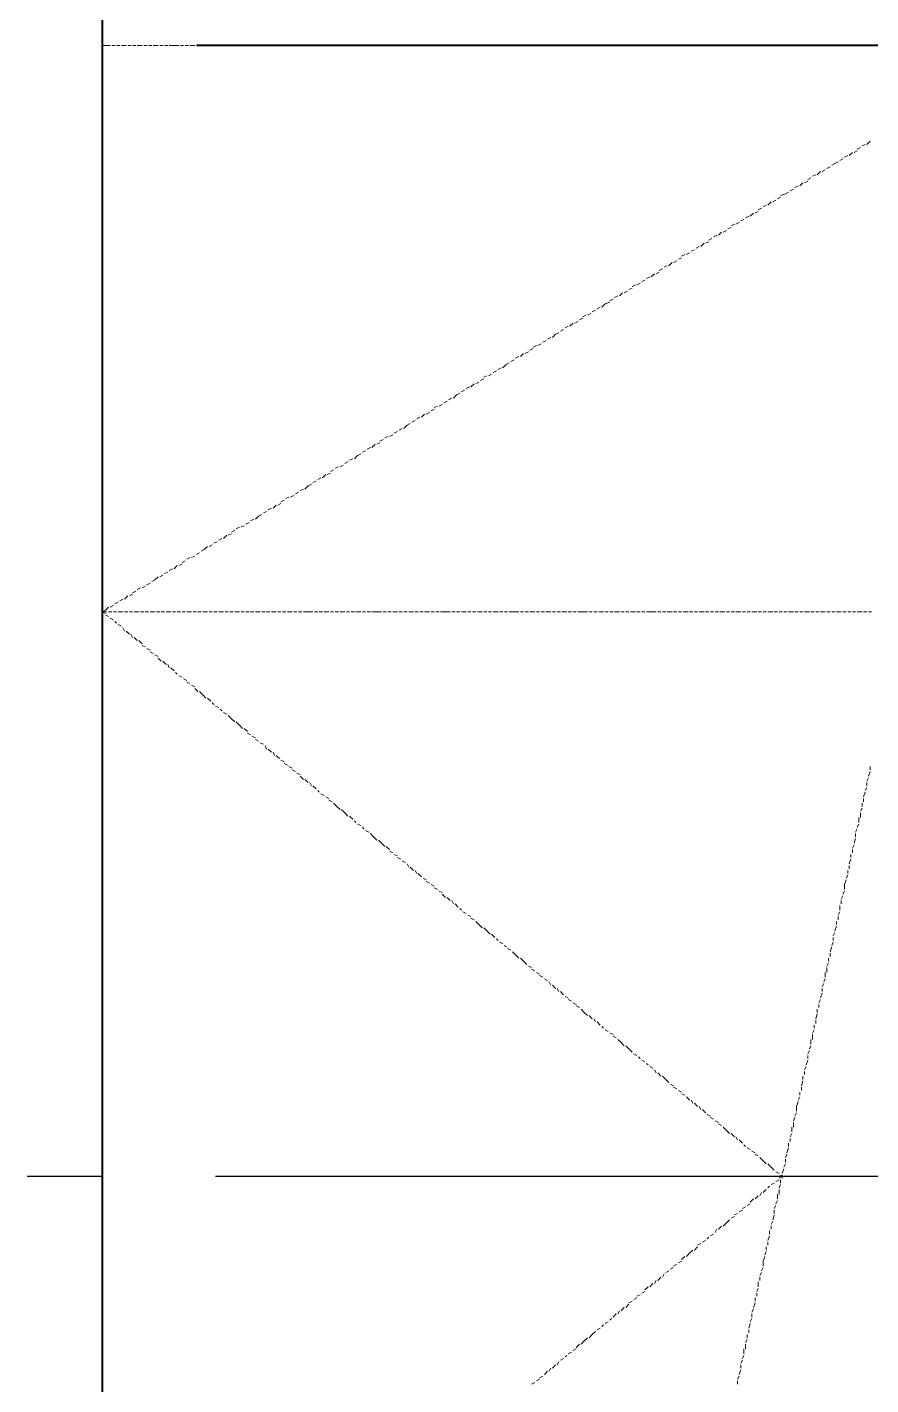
# Model space of a CAD drawing. Extents: x 8 to 21351, y 0 to 420.
# Drawn here: x 15871.58 to 15882.77, y 336.22 to 354.23 of the extents above; entities that cross this region are included whole.
import ezdxf

# ---------------------------------------------------------------- set-up
doc = ezdxf.new("R2010")
doc.units = 0

msp = doc.modelspace()

# ---------------------------------------------------------------- linework, layer by layer
at = {"color": 7, "lineweight": 40}
for p, q in [((15872.574, 397.743), (15872.574, 310.219)), ((15901.339, 353.991), (15873.823, 353.991))]:
    msp.add_line(p, q, dxfattribs=at)
at = {"color": 7, "lineweight": 25}
for p, q in [((15872.574, 357.568), (15872.574, 337.566)), ((15872.574, 338.984), (15871.579, 338.984)), ((15894.079, 338.984), (15874.077, 338.984))]:
    msp.add_line(p, q, dxfattribs=at)
at = {"color": 7, "lineweight": 5}
for p, q in [((15872.574, 354.182), (15872.574, 354.224)), ((15872.574, 354.097), (15872.574, 354.161)), ((15872.574, 354.034), (15872.574, 354.097)), ((15872.574, 353.991), (15872.574, 354.012)), ((15872.616, 353.991), (15872.574, 353.991)), ((15872.574, 353.991), (15872.574, 353.949)), ((15872.68, 353.991), (15872.616, 353.991)), ((15872.743, 353.991), (15872.701, 353.991)), ((15872.807, 353.991), (15872.764, 353.991)), ((15872.891, 353.991), (15872.828, 353.991)), ((15872.955, 353.991), (15872.912, 353.991)), ((15873.018, 353.991), (15872.976, 353.991)), ((15873.103, 353.991), (15873.039, 353.991)), ((15873.166, 353.991), (15873.124, 353.991)), ((15873.23, 353.991), (15873.188, 353.991)), ((15873.315, 353.991), (15873.251, 353.991)), ((15873.378, 353.991), (15873.336, 353.991)), ((15873.442, 353.991), (15873.399, 353.991)), ((15873.526, 353.991), (15873.463, 353.991)), ((15873.59, 353.991), (15873.526, 353.991)), ((15873.653, 353.991), (15873.611, 353.991)), ((15873.717, 353.991), (15873.674, 353.991)), ((15873.801, 353.991), (15873.738, 353.991)), ((15873.865, 353.991), (15873.823, 353.991)), ((15873.928, 353.991), (15873.886, 353.991)), ((15874.013, 353.991), (15873.95, 353.991)), ((15874.077, 353.991), (15874.034, 353.991)), ((15874.14, 353.991), (15874.098, 353.991)), ((15874.225, 353.991), (15874.161, 353.991)), ((15874.288, 353.991), (15874.246, 353.991)), ((15874.352, 353.991), (15874.309, 353.991)), ((15874.436, 353.991), (15874.373, 353.991)), ((15874.5, 353.991), (15874.436, 353.991)), ((15874.563, 353.991), (15874.521, 353.991)), ((15874.627, 353.991), (15874.585, 353.991)), ((15874.712, 353.991), (15874.648, 353.991)), ((15874.775, 353.991), (15874.733, 353.991)), ((15874.839, 353.991), (15874.796, 353.991)), ((15874.923, 353.991), (15874.86, 353.991)), ((15874.987, 353.991), (15874.944, 353.991)), ((15875.05, 353.991), (15875.008, 353.991)), ((15875.135, 353.991), (15875.071, 353.991)), ((15875.198, 353.991), (15875.156, 353.991)), ((15875.262, 353.991), (15875.22, 353.991)), ((15875.347, 353.991), (15875.283, 353.991)), ((15875.41, 353.991), (15875.347, 353.991)), ((15875.474, 353.991), (15875.431, 353.991)), ((15875.537, 353.991), (15875.495, 353.991)), ((15875.622, 353.991), (15875.558, 353.991)), ((15875.685, 353.991), (15875.643, 353.991)), ((15875.749, 353.991), (15875.706, 353.991)), ((15875.833, 353.991), (15875.77, 353.991)), ((15875.897, 353.991), (15875.855, 353.991)), ((15875.96, 353.991), (15875.918, 353.991)), ((15876.045, 353.991), (15875.982, 353.991)), ((15876.109, 353.991), (15876.066, 353.991)), ((15876.172, 353.991), (15876.13, 353.991)), ((15876.236, 353.991), (15876.193, 353.991)), ((15876.32, 353.991), (15876.257, 353.991)), ((15876.384, 353.991), (15876.341, 353.991)), ((15876.447, 353.991), (15876.405, 353.991)), ((15876.532, 353.991), (15876.468, 353.991)), ((15876.595, 353.991), (15876.553, 353.991)), ((15876.659, 353.991), (15876.617, 353.991)), ((15876.744, 353.991), (15876.68, 353.991)), ((15876.807, 353.991), (15876.765, 353.991)), ((15876.871, 353.991), (15876.828, 353.991)), ((15876.955, 353.991), (15876.892, 353.991)), ((15877.019, 353.991), (15876.976, 353.991)), ((15877.082, 353.991), (15877.04, 353.991)), ((15877.146, 353.991), (15877.103, 353.991)), ((15877.23, 353.991), (15877.167, 353.991)), ((15877.294, 353.991), (15877.252, 353.991)), ((15877.357, 353.991), (15877.315, 353.991)), ((15877.442, 353.991), (15877.379, 353.991)), ((15877.506, 353.991), (15877.463, 353.991)), ((15877.569, 353.991), (15877.527, 353.991)), ((15877.654, 353.991), (15877.59, 353.991)), ((15877.717, 353.991), (15877.675, 353.991)), ((15877.781, 353.991), (15877.738, 353.991)), ((15877.865, 353.991), (15877.802, 353.991)), ((15877.929, 353.991), (15877.865, 353.991)), ((15877.992, 353.991), (15877.95, 353.991)), ((15878.056, 353.991), (15878.014, 353.991)), ((15878.141, 353.991), (15878.077, 353.991)), ((15878.204, 353.991), (15878.162, 353.991)), ((15878.268, 353.991), (15878.225, 353.991)), ((15878.352, 353.991), (15878.289, 353.991)), ((15878.416, 353.991), (15878.373, 353.991)), ((15878.479, 353.991), (15878.437, 353.991)), ((15878.564, 353.991), (15878.5, 353.991)), ((15878.627, 353.991), (15878.585, 353.991)), ((15878.691, 353.991), (15878.649, 353.991)), ((15878.776, 353.991), (15878.712, 353.991)), ((15878.839, 353.991), (15878.776, 353.991)), ((15878.903, 353.991), (15878.86, 353.991)), ((15878.966, 353.991), (15878.924, 353.991)), ((15879.051, 353.991), (15878.987, 353.991)), ((15879.114, 353.991), (15879.072, 353.991)), ((15879.178, 353.991), (15879.135, 353.991)), ((15879.262, 353.991), (15879.199, 353.991)), ((15879.326, 353.991), (15879.284, 353.991)), ((15879.389, 353.991), (15879.347, 353.991)), ((15879.474, 353.991), (15879.411, 353.991)), ((15879.538, 353.991), (15879.495, 353.991)), ((15879.601, 353.991), (15879.559, 353.991)), ((15879.686, 353.991), (15879.622, 353.991)), ((15879.749, 353.991), (15879.686, 353.991)), ((15879.813, 353.991), (15879.77, 353.991)), ((15879.876, 353.991), (15879.834, 353.991)), ((15879.961, 353.991), (15879.897, 353.991)), ((15880.024, 353.991), (15879.982, 353.991)), ((15880.088, 353.991), (15880.046, 353.991)), ((15880.173, 353.991), (15880.109, 353.991)), ((15880.236, 353.991), (15880.194, 353.991)), ((15880.3, 353.991), (15880.257, 353.991)), ((15880.384, 353.991), (15880.321, 353.991)), ((15880.448, 353.991), (15880.405, 353.991)), ((15880.511, 353.991), (15880.469, 353.991)), ((15880.596, 353.991), (15880.532, 353.991)), ((15880.659, 353.991), (15880.596, 353.991)), ((15880.723, 353.991), (15880.681, 353.991)), ((15880.786, 353.991), (15880.744, 353.991)), ((15880.871, 353.991), (15880.808, 353.991)), ((15880.935, 353.991), (15880.892, 353.991)), ((15880.998, 353.991), (15880.956, 353.991)), ((15881.083, 353.991), (15881.019, 353.991)), ((15881.146, 353.991), (15881.104, 353.991)), ((15881.21, 353.991), (15881.167, 353.991)), ((15881.294, 353.991), (15881.231, 353.991)), ((15881.358, 353.991), (15881.316, 353.991)), ((15881.421, 353.991), (15881.379, 353.991)), ((15881.506, 353.991), (15881.443, 353.991)), ((15881.57, 353.991), (15881.506, 353.991)), ((15881.633, 353.991), (15881.591, 353.991)), ((15881.697, 353.991), (15881.654, 353.991)), ((15881.781, 353.991), (15881.718, 353.991)), ((15881.845, 353.991), (15881.802, 353.991)), ((15881.908, 353.991), (15881.866, 353.991)), ((15881.993, 353.991), (15881.929, 353.991)), ((15882.056, 353.991), (15882.014, 353.991)), ((15882.12, 353.991), (15882.078, 353.991)), ((15882.205, 353.991), (15882.141, 353.991)), ((15882.268, 353.991), (15882.226, 353.991)), ((15882.332, 353.991), (15882.289, 353.991)), ((15882.416, 353.991), (15882.353, 353.991)), ((15882.48, 353.991), (15882.416, 353.991)), ((15882.543, 353.991), (15882.501, 353.991)), ((15882.607, 353.991), (15882.564, 353.991)), ((15882.691, 353.991), (15882.628, 353.991)), ((15882.755, 353.991), (15882.713, 353.991)), ((15872.574, 353.928), (15872.574, 353.885)), ((15872.574, 353.864), (15872.574, 353.801)), ((15872.574, 353.78), (15872.574, 353.737)), ((15872.574, 353.716), (15872.574, 353.674)), ((15872.574, 353.653), (15872.574, 353.589)), ((15872.574, 353.568), (15872.574, 353.526)), ((15872.574, 353.505), (15872.574, 353.462)), ((15872.574, 353.441), (15872.574, 353.377)), ((15872.574, 353.356), (15872.574, 353.314)), ((15872.574, 353.293), (15872.574, 353.25)), ((15872.574, 353.229), (15872.574, 353.187)), ((15872.574, 353.166), (15872.574, 353.102)), ((15872.574, 353.081), (15872.574, 353.039)), ((15872.574, 353.018), (15872.574, 352.975)), ((15872.574, 352.954), (15872.574, 352.891)), ((15872.574, 352.87), (15872.574, 352.827)), ((15872.574, 352.806), (15872.574, 352.764)), ((15872.574, 352.742), (15872.574, 352.679)), ((15882.713, 352.679), (15882.755, 352.721)), ((15872.574, 352.658), (15872.574, 352.615)), ((15872.574, 352.594), (15872.574, 352.552)), ((15872.574, 352.531), (15872.574, 352.467)), ((15882.416, 352.51), (15882.459, 352.531)), ((15882.48, 352.531), (15882.522, 352.573)), ((15882.543, 352.573), (15882.586, 352.594)), ((15882.586, 352.615), (15882.628, 352.637)), ((15882.649, 352.658), (15882.691, 352.679)), ((15872.574, 352.446), (15872.574, 352.404)), ((15872.574, 352.383), (15872.574, 352.34)), ((15882.12, 352.319), (15882.162, 352.34)), ((15882.183, 352.361), (15882.226, 352.383)), ((15882.247, 352.404), (15882.289, 352.425)), ((15882.289, 352.425), (15882.332, 352.446)), ((15882.353, 352.467), (15882.395, 352.488)), ((15872.574, 352.319), (15872.574, 352.277)), ((15872.574, 352.256), (15872.574, 352.192)), ((15872.574, 352.171), (15872.574, 352.129)), ((15881.824, 352.129), (15881.866, 352.171)), ((15881.887, 352.171), (15881.929, 352.192)), ((15881.929, 352.213), (15881.972, 352.235)), ((15881.993, 352.256), (15882.035, 352.277)), ((15882.056, 352.277), (15882.099, 352.319)), ((15872.574, 352.108), (15872.574, 352.065)), ((15872.574, 352.044), (15872.574, 351.98)), ((15881.527, 351.959), (15881.57, 351.98)), ((15881.57, 352.002), (15881.633, 352.023)), ((15881.633, 352.023), (15881.675, 352.044)), ((15881.697, 352.065), (15881.739, 352.086)), ((15881.76, 352.108), (15881.802, 352.129)), ((15872.574, 351.959), (15872.574, 351.917)), ((15872.574, 351.896), (15872.574, 351.853)), ((15872.574, 351.832), (15872.574, 351.769)), ((15881.273, 351.811), (15881.316, 351.832)), ((15881.337, 351.853), (15881.379, 351.875)), ((15881.4, 351.875), (15881.443, 351.917)), ((15881.464, 351.917), (15881.506, 351.938)), ((15872.574, 351.748), (15872.574, 351.705)), ((15872.574, 351.684), (15872.574, 351.642)), ((15872.574, 351.621), (15872.574, 351.557)), ((15880.913, 351.599), (15880.956, 351.621)), ((15880.977, 351.621), (15881.019, 351.642)), ((15881.04, 351.663), (15881.083, 351.684)), ((15881.104, 351.705), (15881.146, 351.726)), ((15881.167, 351.726), (15881.21, 351.769)), ((15881.231, 351.769), (15881.273, 351.79)), ((15872.574, 351.536), (15872.574, 351.494)), ((15872.574, 351.473), (15872.574, 351.43)), ((15880.681, 351.451), (15880.723, 351.473)), ((15880.744, 351.473), (15880.786, 351.515)), ((15880.808, 351.515), (15880.85, 351.536)), ((15880.871, 351.557), (15880.913, 351.578)), ((15872.574, 351.409), (15872.574, 351.367)), ((15872.574, 351.346), (15872.574, 351.282)), ((15872.574, 351.261), (15872.574, 351.218)), ((15880.384, 351.261), (15880.427, 351.282)), ((15880.448, 351.303), (15880.49, 351.324)), ((15880.511, 351.324), (15880.554, 351.367)), ((15880.575, 351.367), (15880.617, 351.388)), ((15880.617, 351.409), (15880.659, 351.43)), ((15872.574, 351.197), (15872.574, 351.155)), ((15872.574, 351.134), (15872.574, 351.07)), ((15880.024, 351.049), (15880.067, 351.07)), ((15880.088, 351.07), (15880.13, 351.113)), ((15880.151, 351.113), (15880.194, 351.134)), ((15880.215, 351.155), (15880.257, 351.176)), ((15880.257, 351.197), (15880.3, 351.218)), ((15880.321, 351.218), (15880.363, 351.24)), ((15872.574, 351.049), (15872.574, 351.007)), ((15872.574, 350.986), (15872.574, 350.943)), ((15872.574, 350.922), (15872.574, 350.859)), ((15879.792, 350.901), (15879.834, 350.922)), ((15879.855, 350.922), (15879.897, 350.964)), ((15879.919, 350.964), (15879.961, 350.986)), ((15879.961, 351.007), (15880.003, 351.028)), ((15872.574, 350.837), (15872.574, 350.795)), ((15872.574, 350.774), (15872.574, 350.732)), ((15872.574, 350.711), (15872.574, 350.647)), ((15879.432, 350.668), (15879.474, 350.711)), ((15879.495, 350.711), (15879.538, 350.732)), ((15879.559, 350.753), (15879.601, 350.774)), ((15879.601, 350.795), (15879.643, 350.816)), ((15879.665, 350.816), (15879.707, 350.837)), ((15879.728, 350.859), (15879.77, 350.88)), ((15872.574, 350.626), (15872.574, 350.584)), ((15872.574, 350.562), (15872.574, 350.52)), ((15879.199, 350.52), (15879.241, 350.562)), ((15879.241, 350.562), (15879.305, 350.584)), ((15879.305, 350.605), (15879.347, 350.626)), ((15879.368, 350.647), (15879.411, 350.668)), ((15872.574, 350.499), (15872.574, 350.456)), ((15872.574, 350.435), (15872.574, 350.372)), ((15872.574, 350.351), (15872.574, 350.308)), ((15878.903, 350.351), (15878.945, 350.372)), ((15878.945, 350.393), (15878.987, 350.414)), ((15879.008, 350.414), (15879.051, 350.435)), ((15879.072, 350.456), (15879.114, 350.478)), ((15879.135, 350.499), (15879.178, 350.52)), ((15872.574, 350.287), (15872.574, 350.245)), ((15872.574, 350.224), (15872.574, 350.16)), ((15878.585, 350.16), (15878.627, 350.181)), ((15878.649, 350.202), (15878.691, 350.224)), ((15878.712, 350.245), (15878.754, 350.266)), ((15878.776, 350.266), (15878.818, 350.308)), ((15878.839, 350.308), (15878.881, 350.329)), ((15872.574, 350.139), (15872.574, 350.097)), ((15872.574, 350.075), (15872.574, 350.033)), ((15872.574, 350.012), (15872.574, 349.949)), ((15878.289, 349.991), (15878.331, 350.012)), ((15878.352, 350.012), (15878.395, 350.033)), ((15878.416, 350.054), (15878.458, 350.075)), ((15878.479, 350.097), (15878.522, 350.118)), ((15878.543, 350.118), (15878.585, 350.16)), ((15872.574, 349.927), (15872.574, 349.885)), ((15872.574, 349.864), (15872.574, 349.822)), ((15877.992, 349.8), (15878.035, 349.822)), ((15878.056, 349.843), (15878.098, 349.864)), ((15878.119, 349.864), (15878.162, 349.906)), ((15878.183, 349.906), (15878.225, 349.927)), ((15878.246, 349.949), (15878.289, 349.97)), ((15872.574, 349.8), (15872.574, 349.737)), ((15872.574, 349.716), (15872.574, 349.673)), ((15872.574, 349.652), (15872.574, 349.61)), ((15877.696, 349.61), (15877.738, 349.631)), ((15877.76, 349.652), (15877.802, 349.673)), ((15877.823, 349.694), (15877.865, 349.716)), ((15877.887, 349.716), (15877.929, 349.758)), ((15877.929, 349.758), (15877.971, 349.779)), ((15872.574, 349.589), (15872.574, 349.546)), ((15872.574, 349.525), (15872.574, 349.462)), ((15877.4, 349.44), (15877.442, 349.462)), ((15877.463, 349.462), (15877.506, 349.504)), ((15877.527, 349.504), (15877.569, 349.525)), ((15877.59, 349.546), (15877.633, 349.567)), ((15877.633, 349.589), (15877.675, 349.61)), ((15872.574, 349.44), (15872.574, 349.398)), ((15872.574, 349.377), (15872.574, 349.335)), ((15872.574, 349.313), (15872.574, 349.25)), ((15877.103, 349.25), (15877.146, 349.271)), ((15877.167, 349.292), (15877.209, 349.313)), ((15877.23, 349.313), (15877.273, 349.356)), ((15877.273, 349.356), (15877.315, 349.377)), ((15877.336, 349.398), (15877.379, 349.419)), ((15872.574, 349.229), (15872.574, 349.187)), ((15872.574, 349.165), (15872.574, 349.123)), ((15872.574, 349.102), (15872.574, 349.038)), ((15876.807, 349.06), (15876.849, 349.102)), ((15876.871, 349.102), (15876.913, 349.123)), ((15876.934, 349.144), (15876.976, 349.165)), ((15876.976, 349.187), (15877.019, 349.208)), ((15877.04, 349.208), (15877.082, 349.229)), ((15872.574, 349.017), (15872.574, 348.975)), ((15872.574, 348.954), (15872.574, 348.911)), ((15876.511, 348.89), (15876.553, 348.911)), ((15876.574, 348.911), (15876.617, 348.954)), ((15876.617, 348.954), (15876.659, 348.975)), ((15876.68, 348.996), (15876.722, 349.017)), ((15876.744, 349.038), (15876.786, 349.06)), ((15872.574, 348.89), (15872.574, 348.827)), ((15872.574, 348.805), (15872.574, 348.763)), ((15872.574, 348.742), (15872.574, 348.7)), ((15876.257, 348.742), (15876.299, 348.763)), ((15876.32, 348.784), (15876.363, 348.805)), ((15876.384, 348.805), (15876.426, 348.827)), ((15876.447, 348.848), (15876.49, 348.869)), ((15872.574, 348.678), (15872.574, 348.636)), ((15872.574, 348.615), (15872.574, 348.551)), ((15875.918, 348.509), (15875.96, 348.551)), ((15875.96, 348.551), (15876.003, 348.573)), ((15876.024, 348.594), (15876.066, 348.615)), ((15876.087, 348.636), (15876.13, 348.657)), ((15876.151, 348.657), (15876.193, 348.7)), ((15876.214, 348.7), (15876.257, 348.721)), ((15872.574, 348.53), (15872.574, 348.488)), ((15872.574, 348.467), (15872.574, 348.425)), ((15872.574, 348.403), (15872.574, 348.34)), ((15875.664, 348.382), (15875.706, 348.403)), ((15875.728, 348.403), (15875.77, 348.425)), ((15875.791, 348.446), (15875.833, 348.467)), ((15875.855, 348.488), (15875.897, 348.509)), ((15872.574, 348.319), (15872.574, 348.276)), ((15872.574, 348.255), (15872.574, 348.213)), ((15872.574, 348.192), (15872.574, 348.128)), ((15875.368, 348.192), (15875.41, 348.213)), ((15875.431, 348.234), (15875.474, 348.255)), ((15875.495, 348.255), (15875.537, 348.298)), ((15875.558, 348.298), (15875.601, 348.319)), ((15875.601, 348.34), (15875.643, 348.361)), ((15872.574, 348.107), (15872.574, 348.065)), ((15872.574, 348.043), (15872.574, 348.001)), ((15875.071, 348.001), (15875.114, 348.022)), ((15875.135, 348.043), (15875.177, 348.065)), ((15875.198, 348.086), (15875.241, 348.107)), ((15875.262, 348.107), (15875.304, 348.149)), ((15875.304, 348.149), (15875.347, 348.17)), ((15872.574, 347.98), (15872.574, 347.916)), ((15872.574, 347.895), (15872.574, 347.853)), ((15872.574, 347.832), (15872.574, 347.789)), ((15874.775, 347.832), (15874.817, 347.853)), ((15874.839, 347.853), (15874.881, 347.895)), ((15874.902, 347.895), (15874.944, 347.916)), ((15874.944, 347.938), (15874.987, 347.959)), ((15875.008, 347.98), (15875.05, 348.001)), ((15872.574, 347.768), (15872.574, 347.726)), ((15872.574, 347.705), (15872.574, 347.641)), ((15874.479, 347.641), (15874.521, 347.663)), ((15874.542, 347.684), (15874.585, 347.705)), ((15874.606, 347.705), (15874.648, 347.747)), ((15874.648, 347.747), (15874.69, 347.768)), ((15874.712, 347.789), (15874.754, 347.811)), ((15872.574, 347.62), (15872.574, 347.578)), ((15872.574, 347.557), (15872.574, 347.514)), ((15872.574, 347.493), (15872.574, 347.43)), ((15874.182, 347.451), (15874.225, 347.493)), ((15874.246, 347.493), (15874.288, 347.514)), ((15874.288, 347.536), (15874.331, 347.557)), ((15874.352, 347.578), (15874.394, 347.599)), ((15874.415, 347.599), (15874.458, 347.62)), ((15872.574, 347.408), (15872.574, 347.366)), ((15872.574, 347.345), (15872.574, 347.303)), ((15873.886, 347.281), (15873.928, 347.303)), ((15873.928, 347.303), (15873.971, 347.345)), ((15873.992, 347.345), (15874.034, 347.366)), ((15874.055, 347.387), (15874.098, 347.408)), ((15874.119, 347.43), (15874.161, 347.451)), ((15872.574, 347.281), (15872.574, 347.218)), ((15872.574, 347.197), (15872.574, 347.154)), ((15872.574, 347.133), (15872.574, 347.091)), ((15873.59, 347.091), (15873.632, 347.112)), ((15873.632, 347.133), (15873.674, 347.154)), ((15873.696, 347.176), (15873.738, 347.197)), ((15873.759, 347.197), (15873.801, 347.218)), ((15873.823, 347.239), (15873.865, 347.26)), ((15872.574, 347.07), (15872.574, 347.006)), ((15872.574, 346.985), (15872.574, 346.943)), ((15873.272, 346.901), (15873.315, 346.943)), ((15873.336, 346.943), (15873.378, 346.964)), ((15873.399, 346.985), (15873.442, 347.006)), ((15873.463, 347.027), (15873.505, 347.049)), ((15873.526, 347.049), (15873.569, 347.091)), ((15872.574, 346.922), (15872.574, 346.879)), ((15872.574, 346.858), (15872.574, 346.816)), ((15872.574, 346.795), (15872.574, 346.731)), ((15872.976, 346.731), (15873.018, 346.752)), ((15873.039, 346.774), (15873.082, 346.795)), ((15873.103, 346.795), (15873.145, 346.816)), ((15873.166, 346.837), (15873.209, 346.858)), ((15873.23, 346.879), (15873.272, 346.901)), ((15872.574, 346.71), (15872.574, 346.668)), ((15872.574, 346.646), (15872.574, 346.604)), ((15872.574, 346.583), (15872.574, 346.519)), ((15872.743, 346.583), (15872.785, 346.604)), ((15872.807, 346.625), (15872.849, 346.646)), ((15872.87, 346.646), (15872.912, 346.689)), ((15872.934, 346.689), (15872.976, 346.71)), ((15872.574, 346.477), (15872.616, 346.498)), ((15872.574, 346.498), (15872.574, 346.456)), ((15872.574, 346.477), (15872.637, 346.477)), ((15872.616, 346.456), (15872.574, 346.477)), ((15872.574, 346.435), (15872.574, 346.392)), ((15872.616, 346.498), (15872.658, 346.541)), ((15872.658, 346.414), (15872.616, 346.435)), ((15872.658, 346.477), (15872.701, 346.477)), ((15872.68, 346.541), (15872.722, 346.562)), ((15872.722, 346.371), (15872.68, 346.392)), ((15872.722, 346.477), (15872.764, 346.477)), ((15872.785, 346.477), (15872.849, 346.477)), ((15872.87, 346.477), (15872.912, 346.477)), ((15872.934, 346.477), (15872.976, 346.477)), ((15872.997, 346.477), (15873.061, 346.477)), ((15873.082, 346.477), (15873.124, 346.477)), ((15873.145, 346.477), (15873.188, 346.477)), ((15873.209, 346.477), (15873.272, 346.477)), ((15873.293, 346.477), (15873.336, 346.477)), ((15873.357, 346.477), (15873.399, 346.477)), ((15873.42, 346.477), (15873.484, 346.477)), ((15873.505, 346.477), (15873.547, 346.477)), ((15873.569, 346.477), (15873.611, 346.477)), ((15873.632, 346.477), (15873.674, 346.477)), ((15873.696, 346.477), (15873.759, 346.477)), ((15873.78, 346.477), (15873.823, 346.477)), ((15873.844, 346.477), (15873.886, 346.477)), ((15873.907, 346.477), (15873.971, 346.477)), ((15873.992, 346.477), (15874.034, 346.477)), ((15874.055, 346.477), (15874.098, 346.477)), ((15874.119, 346.477), (15874.182, 346.477)), ((15874.204, 346.477), (15874.246, 346.477)), ((15874.267, 346.477), (15874.309, 346.477)), ((15874.331, 346.477), (15874.394, 346.477)), ((15874.415, 346.477), (15874.458, 346.477)), ((15874.479, 346.477), (15874.521, 346.477)), ((15874.542, 346.477), (15874.585, 346.477)), ((15874.606, 346.477), (15874.669, 346.477)), ((15874.69, 346.477), (15874.733, 346.477)), ((15874.754, 346.477), (15874.796, 346.477)), ((15874.817, 346.477), (15874.881, 346.477)), ((15874.902, 346.477), (15874.944, 346.477)), ((15874.966, 346.477), (15875.008, 346.477)), ((15875.029, 346.477), (15875.093, 346.477)), ((15875.114, 346.477), (15875.156, 346.477)), ((15875.177, 346.477), (15875.22, 346.477)), ((15875.241, 346.477), (15875.304, 346.477)), ((15875.304, 346.477), (15875.368, 346.477)), ((15875.389, 346.477), (15875.431, 346.477)), ((15875.452, 346.477), (15875.495, 346.477)), ((15875.516, 346.477), (15875.579, 346.477)), ((15875.601, 346.477), (15875.643, 346.477)), ((15875.664, 346.477), (15875.706, 346.477)), ((15875.728, 346.477), (15875.791, 346.477)), ((15875.812, 346.477), (15875.855, 346.477)), ((15875.876, 346.477), (15875.918, 346.477)), ((15875.939, 346.477), (15876.003, 346.477)), ((15876.024, 346.477), (15876.066, 346.477)), ((15876.087, 346.477), (15876.13, 346.477)), ((15876.151, 346.477), (15876.214, 346.477)), ((15876.214, 346.477), (15876.278, 346.477)), ((15876.299, 346.477), (15876.341, 346.477)), ((15876.363, 346.477), (15876.405, 346.477)), ((15876.426, 346.477), (15876.49, 346.477)), ((15876.511, 346.477), (15876.553, 346.477)), ((15876.574, 346.477), (15876.617, 346.477)), ((15876.638, 346.477), (15876.701, 346.477)), ((15876.722, 346.477), (15876.765, 346.477)), ((15876.786, 346.477), (15876.828, 346.477)), ((15876.849, 346.477), (15876.913, 346.477)), ((15876.934, 346.477), (15876.976, 346.477)), ((15876.998, 346.477), (15877.04, 346.477)), ((15877.061, 346.477), (15877.125, 346.477)), ((15877.125, 346.477), (15877.188, 346.477)), ((15877.209, 346.477), (15877.252, 346.477)), ((15877.273, 346.477), (15877.315, 346.477)), ((15877.336, 346.477), (15877.4, 346.477)), ((15877.421, 346.477), (15877.463, 346.477)), ((15877.484, 346.477), (15877.527, 346.477)), ((15877.548, 346.477), (15877.611, 346.477)), ((15877.633, 346.477), (15877.675, 346.477)), ((15877.696, 346.477), (15877.738, 346.477)), ((15877.76, 346.477), (15877.823, 346.477)), ((15877.844, 346.477), (15877.887, 346.477)), ((15877.908, 346.477), (15877.95, 346.477)), ((15877.971, 346.477), (15878.035, 346.477)), ((15878.035, 346.477), (15878.098, 346.477)), ((15878.119, 346.477), (15878.162, 346.477)), ((15878.183, 346.477), (15878.225, 346.477)), ((15878.246, 346.477), (15878.31, 346.477)), ((15878.331, 346.477), (15878.373, 346.477)), ((15878.395, 346.477), (15878.437, 346.477)), ((15878.458, 346.477), (15878.522, 346.477)), ((15878.543, 346.477), (15878.585, 346.477)), ((15878.606, 346.477), (15878.649, 346.477)), ((15878.67, 346.477), (15878.733, 346.477)), ((15878.754, 346.477), (15878.797, 346.477)), ((15878.818, 346.477), (15878.86, 346.477)), ((15878.881, 346.477), (15878.945, 346.477)), ((15878.945, 346.477), (15879.008, 346.477)), ((15879.03, 346.477), (15879.072, 346.477)), ((15879.093, 346.477), (15879.135, 346.477)), ((15879.157, 346.477), (15879.22, 346.477)), ((15879.241, 346.477), (15879.284, 346.477)), ((15879.305, 346.477), (15879.347, 346.477)), ((15879.368, 346.477), (15879.432, 346.477)), ((15879.453, 346.477), (15879.495, 346.477)), ((15879.516, 346.477), (15879.559, 346.477)), ((15879.58, 346.477), (15879.643, 346.477)), ((15879.665, 346.477), (15879.707, 346.477)), ((15879.728, 346.477), (15879.77, 346.477)), ((15879.792, 346.477), (15879.855, 346.477)), ((15879.855, 346.477), (15879.919, 346.477)), ((15879.94, 346.477), (15879.982, 346.477)), ((15880.003, 346.477), (15880.046, 346.477)), ((15880.067, 346.477), (15880.13, 346.477)), ((15880.151, 346.477), (15880.194, 346.477)), ((15880.215, 346.477), (15880.257, 346.477)), ((15880.278, 346.477), (15880.342, 346.477)), ((15880.363, 346.477), (15880.405, 346.477)), ((15880.427, 346.477), (15880.469, 346.477)), ((15880.49, 346.477), (15880.554, 346.477)), ((15880.575, 346.477), (15880.617, 346.477)), ((15880.638, 346.477), (15880.681, 346.477)), ((15880.702, 346.477), (15880.744, 346.477)), ((15880.765, 346.477), (15880.829, 346.477)), ((15880.85, 346.477), (15880.892, 346.477)), ((15880.913, 346.477), (15880.956, 346.477)), ((15880.977, 346.477), (15881.04, 346.477)), ((15881.062, 346.477), (15881.104, 346.477)), ((15881.125, 346.477), (15881.167, 346.477)), ((15881.189, 346.477), (15881.252, 346.477)), ((15881.273, 346.477), (15881.316, 346.477)), ((15881.337, 346.477), (15881.379, 346.477)), ((15881.4, 346.477), (15881.464, 346.477)), ((15881.485, 346.477), (15881.527, 346.477)), ((15881.548, 346.477), (15881.591, 346.477)), ((15881.612, 346.477), (15881.654, 346.477)), ((15881.675, 346.477), (15881.739, 346.477)), ((15881.76, 346.477), (15881.802, 346.477)), ((15881.824, 346.477), (15881.866, 346.477)), ((15881.887, 346.477), (15881.951, 346.477)), ((15881.972, 346.477), (15882.014, 346.477)), ((15882.035, 346.477), (15882.078, 346.477)), ((15882.099, 346.477), (15882.162, 346.477)), ((15882.183, 346.477), (15882.226, 346.477)), ((15882.247, 346.477), (15882.289, 346.477)), ((15882.31, 346.477), (15882.374, 346.477)), ((15882.395, 346.477), (15882.437, 346.477)), ((15882.459, 346.477), (15882.501, 346.477)), ((15882.522, 346.477), (15882.564, 346.477)), ((15882.586, 346.477), (15882.649, 346.477)), ((15882.67, 346.477), (15882.713, 346.477)), ((15882.734, 346.477), (15882.776, 346.477)), ((15872.574, 346.371), (15872.574, 346.308)), ((15872.574, 346.287), (15872.574, 346.244)), ((15872.574, 346.223), (15872.574, 346.181)), ((15872.764, 346.329), (15872.743, 346.35)), ((15872.828, 346.287), (15872.785, 346.308)), ((15872.87, 346.223), (15872.849, 346.265)), ((15872.934, 346.181), (15872.891, 346.223)), ((15872.574, 346.16), (15872.574, 346.096)), ((15872.574, 346.075), (15872.574, 346.033)), ((15872.976, 346.139), (15872.955, 346.181)), ((15873.039, 346.096), (15872.997, 346.139)), ((15873.103, 346.054), (15873.061, 346.096)), ((15873.145, 346.012), (15873.103, 346.033)), ((15872.574, 346.012), (15872.574, 345.969)), ((15872.574, 345.948), (15872.574, 345.906)), ((15872.574, 345.884), (15872.574, 345.821)), ((15873.209, 345.969), (15873.166, 345.99)), ((15873.251, 345.927), (15873.209, 345.948)), ((15873.315, 345.884), (15873.272, 345.906)), ((15873.357, 345.821), (15873.315, 345.863)), ((15872.574, 345.8), (15872.574, 345.757)), ((15872.574, 345.736), (15872.574, 345.694)), ((15872.574, 345.673), (15872.574, 345.609)), ((15873.42, 345.779), (15873.378, 345.821)), ((15873.463, 345.736), (15873.442, 345.779)), ((15873.526, 345.694), (15873.484, 345.736)), ((15873.569, 345.652), (15873.547, 345.673)), ((15872.574, 345.588), (15872.574, 345.546)), ((15872.574, 345.525), (15872.574, 345.482)), ((15873.632, 345.609), (15873.59, 345.63)), ((15873.696, 345.567), (15873.653, 345.588)), ((15873.738, 345.525), (15873.696, 345.546)), ((15873.801, 345.482), (15873.759, 345.503)), ((15872.574, 345.461), (15872.574, 345.398)), ((15872.574, 345.377), (15872.574, 345.334)), ((15872.574, 345.313), (15872.574, 345.271)), ((15873.844, 345.419), (15873.801, 345.461)), ((15873.907, 345.377), (15873.865, 345.419)), ((15873.95, 345.334), (15873.907, 345.377)), ((15874.013, 345.292), (15873.971, 345.334)), ((15872.574, 345.25), (15872.574, 345.186)), ((15872.574, 345.165), (15872.574, 345.122)), ((15874.055, 345.25), (15874.034, 345.271)), ((15874.119, 345.207), (15874.077, 345.228)), ((15874.161, 345.165), (15874.14, 345.186)), ((15874.225, 345.122), (15874.182, 345.144)), ((15872.574, 345.101), (15872.574, 345.059)), ((15872.574, 345.038), (15872.574, 344.995)), ((15872.574, 344.974), (15872.574, 344.911)), ((15874.288, 345.059), (15874.246, 345.101)), ((15874.331, 345.017), (15874.288, 345.059)), ((15874.394, 344.974), (15874.352, 345.017)), ((15874.436, 344.932), (15874.394, 344.974)), ((15872.574, 344.89), (15872.574, 344.847)), ((15872.574, 344.826), (15872.574, 344.784)), ((15874.5, 344.89), (15874.458, 344.932)), ((15874.542, 344.847), (15874.5, 344.868)), ((15874.606, 344.805), (15874.563, 344.826)), ((15874.648, 344.763), (15874.606, 344.784)), ((15872.574, 344.763), (15872.574, 344.699)), ((15872.574, 344.678), (15872.574, 344.636)), ((15872.574, 344.615), (15872.574, 344.572)), ((15874.712, 344.72), (15874.669, 344.741)), ((15874.754, 344.657), (15874.733, 344.699)), ((15874.817, 344.615), (15874.775, 344.657)), ((15874.86, 344.572), (15874.839, 344.615)), ((15872.574, 344.551), (15872.574, 344.488)), ((15872.574, 344.466), (15872.574, 344.424)), ((15874.923, 344.53), (15874.881, 344.572)), ((15874.987, 344.488), (15874.944, 344.509)), ((15875.029, 344.445), (15874.987, 344.466)), ((15875.093, 344.403), (15875.05, 344.424)), ((15882.755, 344.424), (15882.755, 344.382)), ((15872.574, 344.403), (15872.574, 344.36)), ((15872.574, 344.339), (15872.574, 344.276)), ((15872.574, 344.255), (15872.574, 344.212)), ((15875.135, 344.36), (15875.093, 344.382)), ((15875.198, 344.318), (15875.156, 344.339)), ((15875.241, 344.255), (15875.198, 344.297)), ((15875.304, 344.212), (15875.262, 344.255)), ((15882.734, 344.276), (15882.713, 344.233)), ((15882.755, 344.36), (15882.734, 344.297)), ((15872.574, 344.191), (15872.574, 344.149)), ((15872.574, 344.128), (15872.574, 344.085)), ((15872.574, 344.064), (15872.574, 344.001)), ((15875.347, 344.17), (15875.325, 344.212)), ((15875.41, 344.128), (15875.368, 344.17)), ((15875.452, 344.085), (15875.431, 344.106)), ((15875.516, 344.043), (15875.474, 344.064)), ((15882.691, 344.085), (15882.67, 344.022)), ((15882.713, 344.149), (15882.691, 344.106)), ((15882.713, 344.212), (15882.713, 344.17)), ((15872.574, 343.979), (15872.574, 343.937)), ((15872.574, 343.916), (15872.574, 343.874)), ((15875.579, 344.001), (15875.537, 344.022)), ((15875.622, 343.958), (15875.579, 343.979)), ((15875.685, 343.895), (15875.643, 343.937)), ((15875.728, 343.853), (15875.685, 343.895)), ((15882.649, 343.874), (15882.628, 343.831)), ((15882.649, 343.937), (15882.649, 343.895)), ((15882.67, 344.001), (15882.67, 343.958)), ((15872.574, 343.853), (15872.574, 343.789)), ((15872.574, 343.768), (15872.574, 343.726)), ((15872.574, 343.704), (15872.574, 343.662)), ((15875.791, 343.81), (15875.749, 343.853)), ((15875.833, 343.768), (15875.791, 343.81)), ((15875.897, 343.726), (15875.855, 343.768)), ((15875.939, 343.683), (15875.918, 343.704)), ((15882.607, 343.747), (15882.607, 343.683)), ((15882.628, 343.81), (15882.628, 343.747)), ((15872.574, 343.641), (15872.574, 343.577)), ((15872.574, 343.556), (15872.574, 343.514)), ((15876.003, 343.641), (15875.96, 343.662)), ((15876.045, 343.599), (15876.024, 343.62)), ((15876.109, 343.556), (15876.066, 343.577)), ((15876.172, 343.493), (15876.13, 343.535)), ((15882.586, 343.599), (15882.564, 343.556)), ((15882.564, 343.535), (15882.564, 343.493)), ((15882.607, 343.662), (15882.586, 343.62)), ((15872.574, 343.493), (15872.574, 343.45)), ((15872.574, 343.429), (15872.574, 343.366)), ((15872.574, 343.344), (15872.574, 343.302)), ((15876.214, 343.45), (15876.172, 343.493)), ((15876.278, 343.408), (15876.236, 343.45)), ((15876.32, 343.366), (15876.278, 343.408)), ((15876.384, 343.323), (15876.341, 343.366)), ((15882.543, 343.387), (15882.522, 343.344)), ((15882.564, 343.471), (15882.543, 343.408)), ((15872.574, 343.281), (15872.574, 343.239)), ((15872.574, 343.217), (15872.574, 343.175)), ((15872.574, 343.154), (15872.574, 343.091)), ((15876.426, 343.281), (15876.384, 343.302)), ((15876.49, 343.239), (15876.447, 343.26)), ((15876.532, 343.196), (15876.49, 343.217)), ((15876.595, 343.154), (15876.553, 343.175)), ((15882.501, 343.196), (15882.48, 343.133)), ((15882.501, 343.26), (15882.501, 343.217)), ((15882.522, 343.323), (15882.522, 343.281)), ((15872.574, 343.069), (15872.574, 343.027)), ((15872.574, 343.006), (15872.574, 342.964)), ((15876.638, 343.091), (15876.617, 343.133)), ((15876.701, 343.048), (15876.659, 343.091)), ((15876.744, 343.006), (15876.722, 343.048)), ((15876.807, 342.964), (15876.765, 343.006)), ((15882.459, 342.985), (15882.437, 342.942)), ((15882.459, 343.048), (15882.459, 343.006)), ((15882.48, 343.112), (15882.48, 343.069)), ((15872.574, 342.942), (15872.574, 342.879)), ((15872.574, 342.858), (15872.574, 342.815)), ((15872.574, 342.794), (15872.574, 342.752)), ((15876.871, 342.921), (15876.828, 342.942)), ((15876.913, 342.879), (15876.871, 342.9)), ((15876.976, 342.836), (15876.934, 342.858)), ((15877.019, 342.794), (15876.976, 342.815)), ((15882.437, 342.921), (15882.416, 342.858)), ((15882.416, 342.858), (15882.416, 342.794)), ((15872.574, 342.731), (15872.574, 342.667)), ((15872.574, 342.646), (15872.574, 342.604)), ((15877.082, 342.752), (15877.04, 342.773)), ((15877.125, 342.688), (15877.082, 342.731)), ((15877.188, 342.646), (15877.146, 342.688)), ((15877.23, 342.604), (15877.209, 342.646)), ((15882.395, 342.709), (15882.374, 342.667)), ((15882.374, 342.646), (15882.374, 342.604)), ((15882.416, 342.773), (15882.395, 342.731)), ((15872.574, 342.582), (15872.574, 342.54)), ((15872.574, 342.519), (15872.574, 342.455)), ((15872.574, 342.434), (15872.574, 342.392)), ((15877.294, 342.561), (15877.252, 342.604)), ((15877.336, 342.519), (15877.315, 342.54)), ((15877.4, 342.477), (15877.357, 342.498)), ((15877.463, 342.434), (15877.421, 342.455)), ((15882.353, 342.498), (15882.332, 342.455)), ((15882.332, 342.434), (15882.332, 342.392)), ((15882.353, 342.582), (15882.353, 342.519)), ((15872.574, 342.371), (15872.574, 342.329)), ((15872.574, 342.307), (15872.574, 342.265)), ((15872.574, 342.244), (15872.574, 342.18)), ((15877.506, 342.392), (15877.463, 342.413)), ((15877.569, 342.329), (15877.527, 342.371)), ((15877.611, 342.286), (15877.569, 342.329)), ((15877.675, 342.244), (15877.633, 342.286)), ((15877.717, 342.202), (15877.675, 342.244)), ((15882.31, 342.307), (15882.289, 342.244)), ((15882.31, 342.371), (15882.31, 342.329)), ((15872.574, 342.159), (15872.574, 342.117)), ((15872.574, 342.096), (15872.574, 342.053)), ((15877.781, 342.159), (15877.738, 342.202)), ((15877.823, 342.117), (15877.802, 342.138)), ((15877.887, 342.074), (15877.844, 342.096)), ((15882.268, 342.096), (15882.247, 342.053)), ((15882.289, 342.223), (15882.268, 342.18)), ((15882.268, 342.159), (15882.268, 342.117)), ((15872.574, 342.032), (15872.574, 341.969)), ((15872.574, 341.947), (15872.574, 341.905)), ((15872.574, 341.884), (15872.574, 341.842)), ((15877.929, 342.032), (15877.908, 342.053)), ((15877.992, 341.99), (15877.95, 342.011)), ((15878.056, 341.926), (15878.014, 341.969)), ((15878.098, 341.884), (15878.056, 341.926)), ((15878.162, 341.842), (15878.119, 341.884)), ((15882.205, 341.884), (15882.205, 341.842)), ((15882.247, 342.032), (15882.226, 341.969)), ((15882.226, 341.947), (15882.226, 341.905)), ((15872.574, 341.82), (15872.574, 341.757)), ((15872.574, 341.736), (15872.574, 341.693)), ((15878.204, 341.799), (15878.162, 341.842)), ((15878.268, 341.757), (15878.225, 341.778)), ((15878.31, 341.715), (15878.268, 341.736)), ((15882.205, 341.82), (15882.183, 341.778)), ((15882.183, 341.757), (15882.183, 341.693)), ((15872.574, 341.672), (15872.574, 341.63)), ((15872.574, 341.609), (15872.574, 341.545)), ((15872.574, 341.524), (15872.574, 341.482)), ((15878.373, 341.672), (15878.331, 341.693)), ((15878.416, 341.63), (15878.373, 341.651)), ((15878.479, 341.588), (15878.437, 341.609)), ((15878.522, 341.524), (15878.5, 341.567)), ((15878.585, 341.482), (15878.543, 341.524)), ((15882.141, 341.545), (15882.12, 341.503)), ((15882.162, 341.609), (15882.141, 341.567)), ((15882.162, 341.693), (15882.162, 341.63)), ((15872.574, 341.461), (15872.574, 341.418)), ((15872.574, 341.397), (15872.574, 341.355)), ((15878.627, 341.44), (15878.606, 341.482)), ((15878.691, 341.397), (15878.649, 341.44)), ((15878.754, 341.355), (15878.712, 341.376)), ((15882.12, 341.418), (15882.099, 341.355)), ((15882.12, 341.482), (15882.12, 341.44)), ((15872.574, 341.334), (15872.574, 341.27)), ((15872.574, 341.249), (15872.574, 341.207)), ((15872.574, 341.185), (15872.574, 341.143)), ((15878.797, 341.312), (15878.754, 341.334)), ((15878.86, 341.27), (15878.818, 341.291)), ((15878.903, 341.228), (15878.86, 341.249)), ((15878.966, 341.164), (15878.924, 341.207)), ((15879.008, 341.122), (15878.966, 341.164)), ((15882.056, 341.207), (15882.056, 341.164)), ((15882.099, 341.334), (15882.078, 341.291)), ((15882.078, 341.27), (15882.078, 341.228)), ((15872.574, 341.122), (15872.574, 341.058)), ((15872.574, 341.037), (15872.574, 340.995)), ((15879.072, 341.08), (15879.03, 341.122)), ((15879.114, 341.037), (15879.093, 341.08)), ((15879.178, 340.995), (15879.135, 341.037)), ((15882.014, 340.995), (15882.014, 340.953)), ((15882.056, 341.143), (15882.035, 341.08)), ((15882.035, 341.058), (15882.035, 341.016)), ((15872.574, 340.974), (15872.574, 340.932)), ((15872.574, 340.91), (15872.574, 340.847)), ((15872.574, 340.826), (15872.574, 340.783)), ((15879.22, 340.953), (15879.199, 340.974)), ((15879.284, 340.91), (15879.241, 340.932)), ((15879.347, 340.868), (15879.305, 340.889)), ((15879.389, 340.826), (15879.347, 340.847)), ((15879.453, 340.762), (15879.411, 340.805)), ((15881.972, 340.805), (15881.972, 340.741)), ((15882.014, 340.932), (15881.993, 340.889)), ((15881.993, 340.868), (15881.993, 340.805)), ((15872.574, 340.762), (15872.574, 340.72)), ((15872.574, 340.699), (15872.574, 340.635)), ((15879.495, 340.72), (15879.453, 340.762)), ((15879.559, 340.678), (15879.516, 340.72)), ((15879.601, 340.635), (15879.559, 340.678)), ((15881.951, 340.656), (15881.929, 340.614)), ((15881.972, 340.72), (15881.951, 340.678)), ((15872.574, 340.614), (15872.574, 340.572)), ((15872.574, 340.55), (15872.574, 340.508)), ((15872.574, 340.487), (15872.574, 340.445)), ((15879.665, 340.593), (15879.622, 340.614)), ((15879.707, 340.55), (15879.686, 340.572)), ((15879.77, 340.508), (15879.728, 340.529)), ((15879.813, 340.466), (15879.792, 340.487)), ((15879.876, 340.423), (15879.834, 340.445)), ((15881.908, 340.445), (15881.887, 340.402)), ((15881.929, 340.529), (15881.908, 340.466)), ((15881.929, 340.593), (15881.929, 340.55)), ((15872.574, 340.423), (15872.574, 340.36)), ((15872.574, 340.339), (15872.574, 340.296)), ((15872.574, 340.275), (15872.574, 340.233)), ((15879.919, 340.36), (15879.897, 340.402)), ((15879.982, 340.318), (15879.94, 340.36)), ((15880.046, 340.275), (15880.003, 340.318)), ((15880.088, 340.233), (15880.046, 340.275)), ((15881.866, 340.318), (15881.866, 340.275)), ((15881.887, 340.381), (15881.887, 340.339)), ((15872.574, 340.212), (15872.574, 340.148)), ((15872.574, 340.127), (15872.574, 340.085)), ((15880.151, 340.191), (15880.109, 340.212)), ((15880.194, 340.148), (15880.151, 340.17)), ((15880.257, 340.106), (15880.215, 340.127)), ((15880.3, 340.064), (15880.257, 340.085)), ((15881.824, 340.106), (15881.824, 340.064)), ((15881.866, 340.254), (15881.845, 340.191)), ((15881.845, 340.17), (15881.845, 340.127)), ((15872.574, 340.064), (15872.574, 340.021)), ((15872.574, 340), (15872.574, 339.937)), ((15872.574, 339.916), (15872.574, 339.873)), ((15880.363, 340), (15880.321, 340.043)), ((15880.405, 339.958), (15880.384, 340)), ((15880.469, 339.916), (15880.427, 339.958)), ((15880.511, 339.873), (15880.49, 339.916)), ((15881.802, 339.979), (15881.781, 339.916)), ((15881.781, 339.916), (15881.781, 339.852)), ((15881.824, 340.043), (15881.802, 340)), ((15872.574, 339.852), (15872.574, 339.81)), ((15872.574, 339.788), (15872.574, 339.725)), ((15880.575, 339.831), (15880.532, 339.873)), ((15880.638, 339.788), (15880.596, 339.81)), ((15880.681, 339.746), (15880.638, 339.767)), ((15880.744, 339.704), (15880.702, 339.725)), ((15881.76, 339.767), (15881.739, 339.725)), ((15881.781, 339.831), (15881.76, 339.788)), ((15872.574, 339.704), (15872.574, 339.661)), ((15872.574, 339.64), (15872.574, 339.598)), ((15872.574, 339.577), (15872.574, 339.534)), ((15880.786, 339.661), (15880.744, 339.683)), ((15880.85, 339.598), (15880.808, 339.64)), ((15880.892, 339.556), (15880.85, 339.598)), ((15880.956, 339.513), (15880.913, 339.556)), ((15881.718, 339.556), (15881.697, 339.513)), ((15881.718, 339.64), (15881.718, 339.577)), ((15881.739, 339.704), (15881.739, 339.64)), ((15872.574, 339.513), (15872.574, 339.45)), ((15872.574, 339.429), (15872.574, 339.386)), ((15872.574, 339.365), (15872.574, 339.323)), ((15880.998, 339.471), (15880.977, 339.513)), ((15881.062, 339.429), (15881.019, 339.471)), ((15881.104, 339.386), (15881.083, 339.407)), ((15881.167, 339.344), (15881.125, 339.365)), ((15881.675, 339.365), (15881.654, 339.302)), ((15881.675, 339.429), (15881.675, 339.386)), ((15881.697, 339.492), (15881.697, 339.45)), ((15872.574, 339.302), (15872.574, 339.238)), ((15872.574, 339.217), (15872.574, 339.175)), ((15881.231, 339.302), (15881.189, 339.323)), ((15881.273, 339.259), (15881.231, 339.281)), ((15881.337, 339.196), (15881.294, 339.238)), ((15881.379, 339.154), (15881.337, 339.196)), ((15881.654, 339.281), (15881.633, 339.238)), ((15881.633, 339.217), (15881.633, 339.175)), ((15872.574, 339.154), (15872.574, 339.111)), ((15872.574, 339.09), (15872.574, 339.026)), ((15872.574, 339.005), (15872.574, 338.963)), ((15881.443, 339.111), (15881.4, 339.154)), ((15881.485, 339.069), (15881.443, 339.111)), ((15881.548, 339.026), (15881.506, 339.048)), ((15881.591, 338.984), (15881.57, 339.005)), ((15881.612, 339.09), (15881.591, 339.026)), ((15881.591, 339.005), (15881.591, 338.963)), ((15881.633, 339.154), (15881.612, 339.111)), ((15872.574, 338.942), (15872.574, 338.899)), ((15872.574, 338.878), (15872.574, 338.815)), ((15881.4, 338.836), (15881.421, 338.857)), ((15881.443, 338.878), (15881.485, 338.899)), ((15881.506, 338.921), (15881.548, 338.942)), ((15881.548, 338.963), (15881.591, 338.984)), ((15881.57, 338.878), (15881.548, 338.836)), ((15881.57, 338.942), (15881.57, 338.899)), ((15872.574, 338.794), (15872.574, 338.751)), ((15872.574, 338.73), (15872.574, 338.688)), ((15872.574, 338.667), (15872.574, 338.624)), ((15881.167, 338.646), (15881.21, 338.688)), ((15881.231, 338.688), (15881.273, 338.73)), ((15881.294, 338.73), (15881.316, 338.772)), ((15881.337, 338.772), (15881.379, 338.815)), ((15881.527, 338.667), (15881.506, 338.624)), ((15881.527, 338.751), (15881.527, 338.688)), ((15881.548, 338.815), (15881.548, 338.751)), ((15872.574, 338.603), (15872.574, 338.54)), ((15872.574, 338.519), (15872.574, 338.476)), ((15880.956, 338.476), (15880.998, 338.497)), ((15881.019, 338.519), (15881.062, 338.54)), ((15881.062, 338.561), (15881.104, 338.582)), ((15881.125, 338.603), (15881.167, 338.624)), ((15881.485, 338.476), (15881.464, 338.413)), ((15881.506, 338.603), (15881.485, 338.561)), ((15881.485, 338.54), (15881.485, 338.497)), ((15872.574, 338.455), (15872.574, 338.413)), ((15872.574, 338.392), (15872.574, 338.328)), ((15872.574, 338.307), (15872.574, 338.264)), ((15880.702, 338.243), (15880.723, 338.286)), ((15880.744, 338.286), (15880.786, 338.328)), ((15880.808, 338.328), (15880.85, 338.37)), ((15880.85, 338.37), (15880.892, 338.413)), ((15880.913, 338.434), (15880.956, 338.455)), ((15881.464, 338.392), (15881.443, 338.349)), ((15881.443, 338.328), (15881.443, 338.286)), ((15872.574, 338.243), (15872.574, 338.201)), ((15872.574, 338.18), (15872.574, 338.116)), ((15880.532, 338.116), (15880.575, 338.137)), ((15880.596, 338.159), (15880.617, 338.18)), ((15880.638, 338.201), (15880.681, 338.222)), ((15881.421, 338.201), (15881.4, 338.137)), ((15881.4, 338.116), (15881.4, 338.074)), ((15881.421, 338.264), (15881.421, 338.222)), ((15872.574, 338.095), (15872.574, 338.053)), ((15872.574, 338.032), (15872.574, 337.989)), ((15872.574, 337.968), (15872.574, 337.905)), ((15880.257, 337.884), (15880.3, 337.926)), ((15880.321, 337.926), (15880.363, 337.968)), ((15880.363, 337.968), (15880.405, 338.01)), ((15880.427, 338.01), (15880.469, 338.053)), ((15880.469, 338.074), (15880.511, 338.095)), ((15881.358, 337.926), (15881.337, 337.862)), ((15881.379, 337.989), (15881.358, 337.947)), ((15881.379, 338.053), (15881.379, 338.01)), ((15872.574, 337.884), (15872.574, 337.841)), ((15872.574, 337.82), (15872.574, 337.778)), ((15872.574, 337.757), (15872.574, 337.714)), ((15880.109, 337.757), (15880.151, 337.778)), ((15880.151, 337.799), (15880.194, 337.82)), ((15880.215, 337.841), (15880.257, 337.862)), ((15881.337, 337.778), (15881.316, 337.735)), ((15881.337, 337.862), (15881.337, 337.799)), ((15872.574, 337.693), (15872.574, 337.63)), ((15872.574, 337.608), (15872.574, 337.566)), ((15879.834, 337.524), (15879.876, 337.566)), ((15879.897, 337.566), (15879.919, 337.608)), ((15879.94, 337.608), (15879.982, 337.651)), ((15880.003, 337.651), (15880.024, 337.693)), ((15880.046, 337.714), (15880.088, 337.735)), ((15881.273, 337.587), (15881.273, 337.524)), ((15881.316, 337.714), (15881.294, 337.672)), ((15881.294, 337.651), (15881.294, 337.608)), ((15872.574, 337.545), (15872.574, 337.502)), ((15872.574, 337.481), (15872.574, 337.418)), ((15872.574, 337.397), (15872.574, 337.354)), ((15879.665, 337.397), (15879.707, 337.418)), ((15879.728, 337.439), (15879.77, 337.46)), ((15879.77, 337.481), (15879.813, 337.524)), ((15881.273, 337.502), (15881.252, 337.46)), ((15881.252, 337.439), (15881.252, 337.397)), ((15872.574, 337.333), (15872.574, 337.291)), ((15872.574, 337.27), (15872.574, 337.206)), ((15879.411, 337.164), (15879.432, 337.206)), ((15879.453, 337.206), (15879.495, 337.248)), ((15879.516, 337.248), (15879.559, 337.291)), ((15879.559, 337.312), (15879.601, 337.333)), ((15879.622, 337.354), (15879.665, 337.375)), ((15881.21, 337.227), (15881.189, 337.185)), ((15881.231, 337.312), (15881.21, 337.248)), ((15881.231, 337.375), (15881.231, 337.333)), ((15872.574, 337.185), (15872.574, 337.143)), ((15872.574, 337.122), (15872.574, 337.079)), ((15872.574, 337.058), (15872.574, 336.995)), ((15879.241, 337.037), (15879.284, 337.058)), ((15879.305, 337.079), (15879.326, 337.1)), ((15879.347, 337.122), (15879.389, 337.164)), ((15881.167, 337.037), (15881.146, 336.973)), ((15881.189, 337.1), (15881.167, 337.058)), ((15881.189, 337.164), (15881.189, 337.122)), ((15872.574, 336.973), (15872.574, 336.931)), ((15872.574, 336.91), (15872.574, 336.867)), ((15872.574, 336.846), (15872.574, 336.804)), ((15878.966, 336.804), (15879.008, 336.846)), ((15879.03, 336.846), (15879.072, 336.889)), ((15879.072, 336.889), (15879.114, 336.931)), ((15879.135, 336.952), (15879.178, 336.973)), ((15879.199, 336.995), (15879.22, 337.016)), ((15881.125, 336.889), (15881.125, 336.846)), ((15881.146, 336.952), (15881.146, 336.91)), ((15872.574, 336.783), (15872.574, 336.719)), ((15872.574, 336.698), (15872.574, 336.656)), ((15878.818, 336.677), (15878.86, 336.698)), ((15878.86, 336.719), (15878.903, 336.762)), ((15878.924, 336.762), (15878.966, 336.804)), ((15881.083, 336.698), (15881.083, 336.635)), ((15881.125, 336.825), (15881.104, 336.783)), ((15881.104, 336.762), (15881.104, 336.698)), ((15872.574, 336.635), (15872.574, 336.592)), ((15872.574, 336.571), (15872.574, 336.508)), ((15872.574, 336.486), (15872.574, 336.444)), ((15878.543, 336.444), (15878.585, 336.486)), ((15878.606, 336.486), (15878.627, 336.529)), ((15878.649, 336.55), (15878.691, 336.571)), ((15878.712, 336.592), (15878.733, 336.613)), ((15878.754, 336.635), (15878.797, 336.656)), ((15881.062, 336.55), (15881.04, 336.508)), ((15881.04, 336.486), (15881.04, 336.444)), ((15881.083, 336.613), (15881.062, 336.571)), ((15872.574, 336.423), (15872.574, 336.381)), ((15872.574, 336.36), (15872.574, 336.296)), ((15878.373, 336.317), (15878.416, 336.338)), ((15878.437, 336.36), (15878.479, 336.402)), ((15878.5, 336.402), (15878.522, 336.444)), ((15881.019, 336.338), (15880.998, 336.296)), ((15881.04, 336.423), (15881.019, 336.36)), ((15872.574, 336.275), (15872.574, 336.233)), ((15878.268, 336.233), (15878.31, 336.254)), ((15878.331, 336.275), (15878.373, 336.296)), ((15880.998, 336.275), (15880.998, 336.233))]:
    msp.add_line(p, q, dxfattribs=at)

doc.saveas('drawing.dxf')
